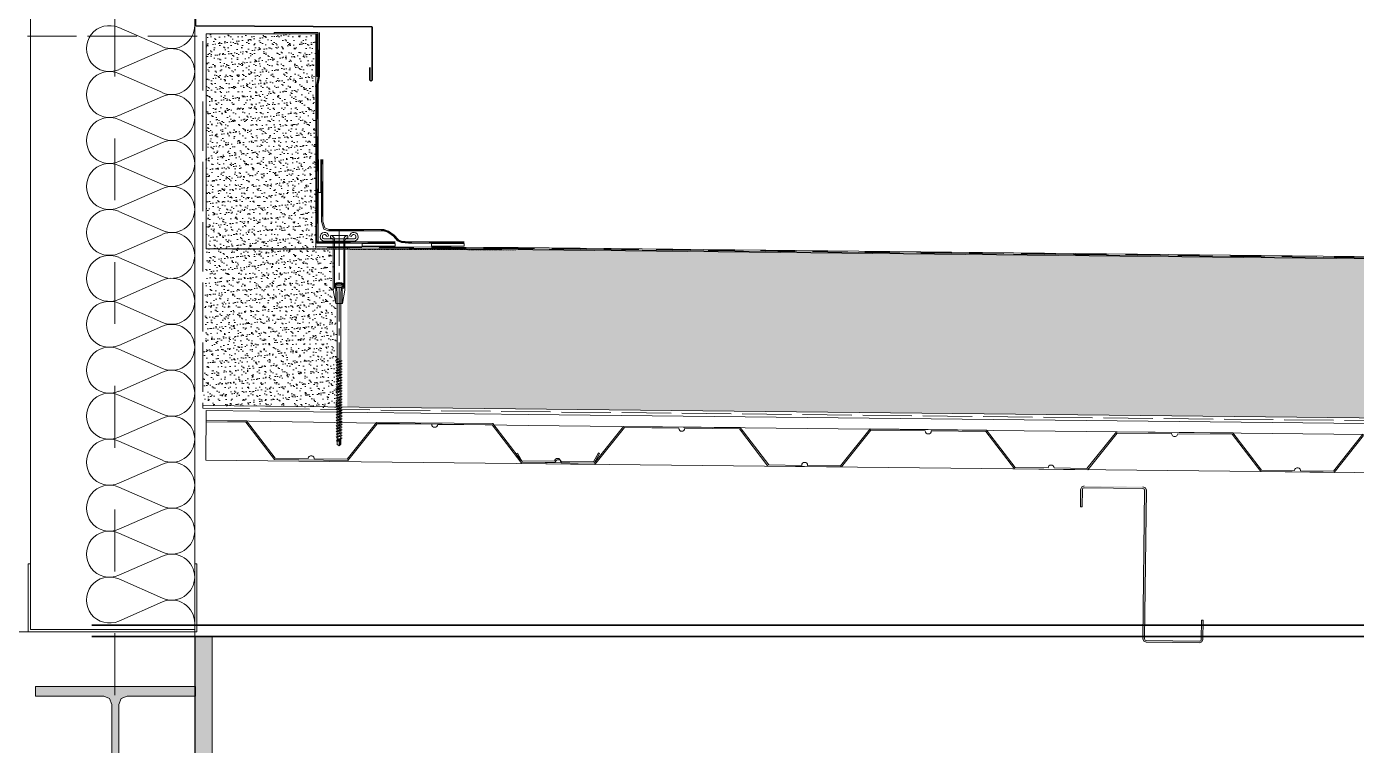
# Model space of a CAD drawing. Header units: millimetres. Extents: x -54677 to 188015, y -4000 to 32873.
# Drawn here: x -13476 to -12262, y 19096 to 19752 of the extents above; entities that cross this region are included whole.
import ezdxf

# ---------------------------------------------------------------- set-up
doc = ezdxf.new("R2010")
doc.units = ezdxf.units.MM
doc.header["$MEASUREMENT"] = 0
for name, pattern in [('CENTRE', [50.8, 31.75, -6.35, 6.35, -6.35]), ('Dashed', [112.888889, 56.444445, -56.444445]), ('HIDDEN', [47.625, 31.75, -15.875]), ('Hidden Line', [55, 45, -10]), ('HIDDEN2', [0.375, 0.25, -0.125])]:
    doc.linetypes.add(name, pattern=pattern)
for name, color, linetype, lineweight in [('0_Pen_No__1', 7, 'Continuous', 13), ('0_Pen_No__6', 7, 'Continuous', 35), ('2D Layer_Pen_No__1', 7, 'Continuous', 13), ('2D Layer_Pen_No__101', 252, 'Continuous', 15), ('2D Layer_Pen_No__9', 7, 'Continuous', 13), ('A-20-M_Floor_Slab_Pen_No__1', 7, 'Continuous', 13), ('A-25-M_Wall_Int_Pen_No__42', 8, 'Continuous', 35), ('A-25-M_Wall_Int_Pen_No__87', 8, 'Continuous', 20), ('A-30-M_Stair_Pen_No__191', 7, 'Continuous', 5), ('A-35-M_FFE_Loose_Pen_No__1', 7, 'Continuous', 13), ('A-95-M_Stair_Detail_Pen_No__1', 7, 'Continuous', 13), ('A-95-M_Stair_Detail_Pen_No__101', 252, 'Continuous', 15), ('HATCHING_Pen_No__101', 252, 'Continuous', 15), ('S-280-M_STRUCT_FRAME.IFC Import_Pen_No__1', 7, 'Continuous', 13), ('S-280-M_STRUCT_FRAME.IFC Import_Pen_No__160', 5, 'Continuous', 200)]:
    doc.layers.add(name, color=color, linetype=linetype, lineweight=lineweight)
for name, color, linetype, lineweight, true_color in [('0_Pen_No__61', 7, 'Continuous', 20, 0x6a6a6a), ('0_Pen_No__81', 7, 'Continuous', 20, 0x6a6a6a), ('2D Layer_Pen_No__30', 7, 'Continuous', 50, 0x2a2a2a), ('A-20-M_Ceiling_Pen_No__241', 7, 'Continuous', 13, 0xc30c20), ('A-30-M_Stair_Pen_No__107', 7, 'Continuous', 15, 0xa6a6a6)]:
    doc.layers.add(name, color=color, linetype=linetype, lineweight=lineweight, true_color=true_color)
doc.layers.add('A-35-M_FFE_Loose', color=7, linetype='Continuous')
pattern_1 = [(37.5, (0, 0), (-0.2519482, 7.7065243), [0, -6.079392, 0, -6.79932, 0, -6.49935]), (7.5, (0, 0), (7.078399, 11.2874554), [0, -3.279672, 0, -5.479452, 0, -2.09979]), (327.5, (-4.9195, -8e-16), (12.4553218, 0.022634), [0, -1.9998, 0, -7.19928, 0, -9.39906]), (317.5, (-4.92, -8e-16), (12.023304, 3.510351), [0, -0.9999, 0, -4.719528, 0, -5.39946])]

# ---------------------------------------------------------------- blocks, each defined once
blk = doc.blocks.new('Fiber Insulation 17[1]_1', base_point=(-13322.7, 20801.6))
at = {"layer": 'A-35-M_FFE_Loose_Pen_No__1', "linetype": 'Continuous'}
for p, q in [((-13392.1, 19751.4), (-13352.2, 19734)), ((-13352.2, 19730.4), (-13392.1, 19713)), ((-13392.1, 19709.5), (-13352.2, 19692)), ((-13352.2, 19688.5), (-13392.1, 19671.1)), ((-13392.1, 19667.5), (-13352.2, 19650.1)), ((-13352.2, 19646.6), (-13392.1, 19629.1)), ((-13392.1, 19625.6), (-13352.2, 19608.2)), ((-13352.2, 19604.6), (-13392.1, 19587.2)), ((-13392.1, 19583.7), (-13352.2, 19566.2)), ((-13352.2, 19562.7), (-13392.1, 19545.3)), ((-13392.1, 19541.7), (-13352.2, 19524.3)), ((-13352.2, 19520.8), (-13392.1, 19503.3)), ((-13392.1, 19499.8), (-13352.2, 19482.3)), ((-13352.2, 19478.8), (-13392.1, 19461.4)), ((-13392.1, 19457.9), (-13352.2, 19440.4)), ((-13352.2, 19436.9), (-13392.1, 19419.4)), ((-13392.1, 19415.9), (-13352.2, 19398.5)), ((-13352.2, 19395), (-13392.1, 19377.5)), ((-13392.1, 19374), (-13352.2, 19356.5)), ((-13352.2, 19353), (-13392.1, 19335.6)), ((-13392.1, 19332), (-13352.2, 19314.6)), ((-13352.2, 19311.1), (-13392.1, 19293.6)), ((-13392.1, 19290.1), (-13352.2, 19272.7)), ((-13352.2, 19269.1), (-13392.1, 19251.7)), ((-13392.1, 19248.2), (-13352.2, 19230.7)), ((-13352.2, 19227.2), (-13392.1, 19209.8))]:
    blk.add_line(p, q, dxfattribs=at)
for centre, start, end in [((-13400.6, 19732.2), 66.3487, 293.6514), ((-13343.8, 19753.2), 246.3487, 0), ((-13343.8, 19711.2), 0, 113.6513), ((-13400.6, 19690.3), 66.3487, 293.6514), ((-13343.8, 19711.2), 246.3487, 0), ((-13343.8, 19669.3), 0, 113.6513), ((-13400.6, 19648.3), 66.3487, 293.6514), ((-13343.8, 19669.3), 246.3487, 0), ((-13343.8, 19627.4), 0, 113.6513), ((-13400.6, 19606.4), 66.3487, 293.6514), ((-13343.8, 19627.4), 246.3487, 0), ((-13343.8, 19585.4), 0, 113.6513), ((-13400.6, 19564.5), 66.3487, 293.6514), ((-13343.8, 19585.4), 246.3487, 0), ((-13343.8, 19543.5), 0, 113.6513), ((-13400.6, 19522.5), 66.3487, 293.6514), ((-13343.8, 19543.5), 246.3487, 0), ((-13343.8, 19501.6), 0, 113.6513), ((-13400.6, 19480.6), 66.3487, 293.6514), ((-13343.8, 19501.6), 246.3487, 0), ((-13343.8, 19459.6), 0, 113.6513), ((-13400.6, 19438.7), 66.3487, 293.6514), ((-13343.8, 19459.6), 246.3487, 0), ((-13343.8, 19417.7), 0, 113.6513), ((-13400.6, 19396.7), 66.3487, 293.6514), ((-13343.8, 19417.7), 246.3487, 0), ((-13343.8, 19375.7), 0, 113.6513), ((-13400.6, 19354.8), 66.3487, 293.6514), ((-13343.8, 19375.7), 246.3487, 0), ((-13343.8, 19333.8), 0, 113.6513), ((-13400.6, 19312.8), 66.3487, 293.6514), ((-13343.8, 19333.8), 246.3487, 0), ((-13343.8, 19291.9), 0, 113.6513), ((-13400.6, 19270.9), 66.3487, 293.6514), ((-13343.8, 19291.9), 246.3487, 0), ((-13343.8, 19249.9), 0, 113.6513), ((-13400.6, 19229), 66.3487, 293.6514), ((-13343.8, 19249.9), 246.3487, 0), ((-13343.8, 19208), 0, 113.6513)]:
    blk.add_arc(centre, 21, start, end, dxfattribs=at)

msp = doc.modelspace()

# ---------------------------------------------------------------- hatches: boundary and pattern name
at = {"layer": 'A-30-M_Stair_Pen_No__107', "linetype": 'Continuous'}
h = msp.add_hatch(dxfattribs=at)
h.set_pattern_fill('Gypsum_PB_0001', color=256, style=0, pattern_type=2)
h.set_pattern_definition([(0, (0, 0), (0, 3), [0, -3])])
h.paths.add_polyline_path([(-13322.3, 19195.8), (-13322.3, 15900), (-13306.8, 15900), (-13306.8, 19195.8)])
at = {"layer": 'A-95-M_Stair_Detail_Pen_No__101', "linetype": 'Continuous'}
h = msp.add_hatch(dxfattribs=at)
h.set_pattern_fill('AR_SAND_0001', color=256, style=0, pattern_type=2)
h.set_pattern_definition(pattern_1)
h.paths.add_polyline_path([(-11631.5, 19533.6), (-11633.1, 19388.5), (-13183.3, 19405.2), (-13183.3, 19550.3)])
at = {"layer": 'HATCHING_Pen_No__101', "linetype": 'Continuous'}
h = msp.add_hatch(dxfattribs=at)
h.set_pattern_fill('AR_SAND_0001', color=256, style=0, pattern_type=2)
h.set_pattern_definition(pattern_1)
h.paths.add_polyline_path([(-13212.3, 19745.8), (-13212.3, 19549.4), (-13312.3, 19549.4), (-13312.3, 19745.8)])
h = msp.add_hatch(dxfattribs=at)
h.set_pattern_fill('ANSI31_0001', color=256, style=0, pattern_type=2)
h.set_pattern_definition([(45, (-15116.3, 19171.3), (-898, 898), [])])
h.paths.add_polyline_path([(-13207.5, 19631), (-13209.7, 19631), (-13209.7, 19601), (-13207.5, 19601)])
h = msp.add_hatch(dxfattribs=at)
h.set_pattern_fill('ANSI31_0001', color=256, style=0, pattern_type=2)
h.set_pattern_definition([(45, (-15417.15, 26533.75), (-530.33, 530.33), [])])
h.paths.add_polyline_path([(-13198.3, 19561.6, 0.414214), (-13198.8, 19561.1), (-13198.8, 19559.7, 0.371385), (-13198.5, 19559.3, -0.414214), (-13196.2, 19557), (-13196.2, 19511.9), (-13194, 19499.6), (-13193.8, 19499.6), (-13193.8, 19513.4), (-13195.1, 19513.7), (-13195.1, 19549.2), (-13194.9, 19549.8), (-13194.9, 19551.2), (-13195.1, 19551.7), (-13195.1, 19558.4, 0.333857)])
h = msp.add_hatch(dxfattribs=at)
h.set_pattern_fill('ANSI31_0001', color=256, style=0, pattern_type=2)
h.set_pattern_definition([(45, (-15416.15, 26533.75), (-530.33, 530.33), [])])
h.paths.add_polyline_path([(-13185.6, 19511.9), (-13185.6, 19557, -0.414214), (-13183.3, 19559.3, 0.371385), (-13183, 19559.7), (-13183, 19561.1, 0.414214), (-13183.5, 19561.6, 0.333857), (-13186.6, 19558.4), (-13186.6, 19551.7), (-13186.9, 19551.2), (-13186.9, 19549.8), (-13186.6, 19549.2), (-13186.6, 19513.7), (-13188, 19513.4), (-13188, 19499.6), (-13187.8, 19499.6)])
h = msp.add_hatch(dxfattribs=at)
h.set_pattern_fill('ANSI31_0001', color=256, style=0, pattern_type=2)
h.set_pattern_definition([(45, (-15102.2, 19144.7), (-898, 898), [])])
h.paths.add_polyline_path([(-13169.8, 19554.2), (-13169.8, 19552), (-13139.8, 19552), (-13139.8, 19554.2)])
h = msp.add_hatch(dxfattribs=at)
h.set_pattern_fill('ANSI31_0001', color=256, style=0, pattern_type=2)
h.set_pattern_definition([(45, (-15039.2, 19144.7), (-898, 898), [])])
h.paths.add_polyline_path([(-13106.7, 19554.2), (-13106.7, 19552), (-13076.7, 19552), (-13076.7, 19554.2)])
h = msp.add_hatch(dxfattribs=at)
h.set_pattern_fill('AR_SAND_0001', color=256, style=0, pattern_type=2)
h.set_pattern_definition(pattern_1)
h.paths.add_polyline_path([(-13315.3, 19406.6), (-13312.3, 19549.4), (-13196.2, 19549.4), (-13196.2, 19511.9), (-13194, 19499.6), (-13192.7, 19499.6), (-13192.7, 19498.9), (-13192.7, 19498.9), (-13193.6, 19498.3), (-13192.7, 19497.9), (-13192.7, 19497.9), (-13192.7, 19496.4), (-13192.7, 19496.3), (-13193.6, 19495.7), (-13192.7, 19495.4), (-13192.7, 19495.4), (-13192.7, 19493.8), (-13192.7, 19493.8), (-13193.6, 19493.2), (-13192.7, 19492.8), (-13192.7, 19492.8), (-13192.7, 19491.3), (-13192.7, 19491.3), (-13193.6, 19490.7), (-13192.7, 19490.3), (-13192.7, 19490.3), (-13192.7, 19488.7), (-13192.7, 19488.7), (-13193.6, 19488.1), (-13192.7, 19487.8), (-13192.7, 19487.8), (-13192.7, 19486.2), (-13192.7, 19486.2), (-13193.6, 19485.6), (-13192.7, 19485.2), (-13192.7, 19484), (-13193.6, 19483.3), (-13192.7, 19483), (-13192.7, 19483), (-13192.7, 19481.4), (-13192.7, 19481.4), (-13193.6, 19480.8), (-13192.7, 19480.4), (-13192.7, 19480.4), (-13192.7, 19478.9), (-13192.7, 19478.9), (-13193.6, 19478.3), (-13192.7, 19477.9), (-13192.7, 19476.3), (-13193.6, 19475.7), (-13192.7, 19475.4), (-13192.7, 19475.4), (-13192.7, 19473.8), (-13192.7, 19473.8), (-13193.6, 19473.2), (-13192.7, 19472.8), (-13192.7, 19472.8), (-13192.7, 19471.3), (-13192.7, 19471.3), (-13193.6, 19470.7), (-13192.7, 19470.3), (-13192.7, 19470.3), (-13192.7, 19468.7), (-13192.7, 19468.7), (-13193.6, 19468.1), (-13192.7, 19467.8), (-13192.7, 19467.8), (-13192.7, 19466.2), (-13192.7, 19466.2), (-13193.6, 19465.6), (-13192.7, 19465.2), (-13192.7, 19465.2), (-13192.7, 19463.7), (-13192.7, 19463.7), (-13193.6, 19463), (-13192.7, 19462.7), (-13192.7, 19462.7), (-13192.7, 19461.1), (-13192.7, 19461.1), (-13193.6, 19460.5), (-13192.7, 19460.1), (-13192.7, 19460.2), (-13192.7, 19458.6), (-13192.7, 19458.6), (-13193.6, 19458), (-13192.7, 19457.6), (-13192.7, 19457.6), (-13192.7, 19456.1), (-13192.7, 19456.1), (-13193.6, 19455.4), (-13192.7, 19455.1), (-13192.7, 19455.1), (-13192.7, 19453.5), (-13192.7, 19453.5), (-13193.6, 19452.9), (-13192.7, 19452.5), (-13192.7, 19452.5), (-13192.7, 19451), (-13192.7, 19451), (-13193.6, 19450.4), (-13192.7, 19450), (-13192.7, 19450), (-13192.7, 19448.5), (-13192.7, 19448.5), (-13193.6, 19447.8), (-13192.7, 19447.5), (-13192.7, 19447.5), (-13192.7, 19445.9), (-13192.7, 19445.9), (-13193.6, 19445.3), (-13192.7, 19444.9), (-13192.7, 19444.9), (-13192.7, 19443.4), (-13192.7, 19443.4), (-13193.6, 19442.8), (-13192.7, 19442.4), (-13192.7, 19442.4), (-13192.7, 19440.8), (-13192.7, 19440.8), (-13193.6, 19440.2), (-13192.7, 19439.9), (-13192.7, 19439.9), (-13192.7, 19438.3), (-13192.7, 19438.3), (-13193.6, 19437.7), (-13192.7, 19437.3), (-13192.6, 19433.8), (-13192.6, 19431), (-13190.9, 19429.6), (-13190.9, 19404.3)])
at = {"layer": 'S-280-M_STRUCT_FRAME.IFC Import_Pen_No__160', "linetype": 'Continuous', "lineweight": 0, "true_color": 0x00007f}
for points in [[(-12405.3, 19189.8), (-12403, 19190.7), (-12402.1, 19192.9), (-12401.9, 19210.7), (-12403.5, 19210.7), (-12403.7, 19192.9), (-12404.2, 19191.8), (-12405.3, 19191.4), (-12453.9, 19192), (-12455, 19192.5), (-12455.5, 19193.6), (-12453.8, 19329.2), (-12454.7, 19331.5), (-12456.9, 19332.4), (-12510.5, 19333.1), (-12512.8, 19332.2), (-12513.8, 19329.9), (-12514, 19314.1), (-12512.4, 19314.1), (-12512.2, 19329.9), (-12511.7, 19331), (-12510.5, 19331.5), (-12456.9, 19330.8), (-12455.8, 19330.3), (-12455.4, 19329.2), (-12457.1, 19193.6), (-12456.2, 19191.3), (-12453.9, 19190.4)], [(-13322.2, 18898.5), (-13322.2, 18907.1), (-13384.6, 18907.1), (-13390, 18909.3), (-13392.2, 18914.7), (-13392.2, 19133.8), (-13390, 19139.2), (-13384.6, 19141.4), (-13322.2, 19141.4), (-13322.2, 19150), (-13468.3, 19150), (-13468.3, 19141.4), (-13405.9, 19141.4), (-13400.5, 19139.2), (-13398.3, 19133.8), (-13398.3, 18914.7), (-13400.5, 18909.3), (-13405.9, 18907.1), (-13468.3, 18907.1), (-13468.3, 18898.5)]]:
    msp.add_hatch(color=176, dxfattribs=at).paths.add_polyline_path(points)

# ---------------------------------------------------------------- linework, layer by layer
at = {"layer": '0_Pen_No__1', "linetype": 'Continuous', "flags": 128}
for points in [[(-13211.3, 19699.6), (-13210, 19706.8), (-13210, 19746.8)], [(-13210.1, 19699.6), (-13208.8, 19706.8), (-13208.8, 19746.8)], [(-13211.3, 19699.6), (-13211.3, 19558.6)], [(-13210.1, 19699.6), (-13210.1, 19559.8)], [(-13018.3, 19388.4), (-13312.3, 19392.8)], [(-13322.7, 19354), (-13322.7, 19212)]]:
    msp.add_lwpolyline(points, dxfattribs=at)
at = {"layer": '0_Pen_No__1', "linetype": 'HIDDEN', "flags": 128}
for points in [[(-13210.6, 19699.6), (-13209.3, 19706.8), (-13209.3, 19746.8)], [(-13210.6, 19699.6), (-13210.6, 19559.2)]]:
    msp.add_lwpolyline(points, dxfattribs=at)
at = {"layer": '0_Pen_No__6', "linetype": 'Continuous', "flags": 128}
msp.add_lwpolyline([(-13322, 19813), (-13322, 19753.6, 0.388879), (-13321.4, 19752.9), (-13161.4, 19752.2, -0.388879), (-13160.8, 19751.6), (-13160.8, 19703.6, -0.414214), (-13161.5, 19702.9), (-13162.1, 19702.9, -0.414214), (-13162.8, 19703.6), (-13162.8, 19714.9)], format="xyb", dxfattribs=at)
msp.add_lwpolyline([(-13322, 19813), (-13322, 19753.6, 0.388879), (-13321.4, 19752.9), (-13161.4, 19752.2, -0.388879), (-13160.8, 19751.6), (-13160.8, 19703.6, -0.414214), (-13161.5, 19702.9), (-13162.1, 19702.9, -0.414214), (-13162.8, 19703.6), (-13162.8, 19714.9)], format="xyb", dxfattribs=at)
at = {"layer": '0_Pen_No__61', "linetype": 'Continuous', "flags": 128}
msp.add_lwpolyline([(-13210.3, 19706.8), (-13210.3, 19746.8), (-13250.3, 19746.8), (-13250.3, 19745.8), (-13211.3, 19745.8), (-13211.3, 19706.8)], close=True, dxfattribs=at)
for points in [[(-13312.3, 19391.6), (-13276.1, 19391.2), (-13250, 19357.1), (-13183, 19356.4), (-13156.1, 19389.9), (-13106.3, 19389.4, 1), (-13100.9, 19389.3), (-13051.1, 19388.8), (-13025, 19354.7), (-12958, 19354), (-12953, 19362.8), (-12954, 19363.4), (-12958.7, 19355.2), (-12988.8, 19355.5, 1), (-12994.2, 19355.6), (-13024.3, 19355.9), (-13050.4, 19390), (-13156.8, 19391.1), (-13183.7, 19357.6), (-13213.7, 19357.9, 1), (-13219.2, 19358), (-13249.3, 19358.3), (-13275.4, 19392.4), (-13312.3, 19392.8)], [(-12256.2, 19380.2), (-12283, 19346.7), (-12313.1, 19347, 1), (-12318.5, 19347.1), (-12348.6, 19347.4), (-12374.7, 19381.5), (-12481.2, 19382.6), (-12508, 19349.1), (-12538.1, 19349.5, 1), (-12543.5, 19349.5), (-12573.6, 19349.8), (-12599.7, 19383.9), (-12706.1, 19385.1), (-12733, 19351.6), (-12763.1, 19351.9, 1), (-12768.5, 19351.9), (-12798.6, 19352.3), (-12824.7, 19386.4), (-12931.1, 19387.5), (-12958, 19354), (-12988.1, 19354.3, 1), (-12993.5, 19354.4), (-13023.5, 19354.7), (-13028, 19363), (-13029.1, 19362.4), (-13024.3, 19353.5), (-12957.3, 19352.8), (-12930.4, 19386.3), (-12880.7, 19385.8, 1), (-12875.2, 19385.7), (-12825.4, 19385.2), (-12799.3, 19351.1), (-12732.3, 19350.4), (-12705.4, 19383.9), (-12655.7, 19383.3, 1), (-12650.2, 19383.3), (-12600.5, 19382.7), (-12574.3, 19348.6), (-12507.3, 19347.9), (-12480.5, 19381.4), (-12430.7, 19380.9, 1), (-12425.2, 19380.8), (-12375.5, 19380.3), (-12349.3, 19346.2), (-12282.3, 19345.5), (-12255.5, 19379)]]:
    msp.add_lwpolyline(points, format="xyb", dxfattribs=at)
at = {"layer": '0_Pen_No__81', "linetype": 'Continuous', "flags": 128}
for points in [[(-13472.7, 19202), (-13472.7, 20351.6)], [(-13322.7, 20351.6), (-13322.7, 18752)]]:
    msp.add_lwpolyline(points, dxfattribs=at)
msp.add_lwpolyline([(-13474.7, 19262), (-13472.7, 19262), (-13472.7, 19202), (-13322.7, 19202), (-13322.7, 19262), (-13320.7, 19262), (-13320.7, 19200), (-13474.7, 19200)], close=True, dxfattribs=at)
at = {"layer": '2D Layer_Pen_No__1', "linetype": 'Continuous'}
for p, q in [((-13209.7, 19631), (-13209.7, 19601)), ((-13207.5, 19601), (-13207.5, 19631)), ((-13209.7, 19601), (-13207.5, 19601)), ((-13027.3, 19550.8), (-13211.3, 19551.6)), ((-13027.3, 19549.6), (-13211.3, 19550.4)), ((-13139.8, 19554.2), (-13169.8, 19554.2)), ((-13169.8, 19554.2), (-13169.8, 19552)), ((-13169.8, 19552), (-13139.8, 19552)), ((-13139.8, 19554.2), (-13139.8, 19552)), ((-13076.8, 19555.8), (-13127.5, 19555.8)), ((-13076.8, 19554.6), (-13127.5, 19554.6)), ((-13076.7, 19554.2), (-13106.7, 19554.2)), ((-13106.7, 19554.2), (-13106.7, 19552)), ((-13106.7, 19552), (-13076.7, 19552)), ((-13076.7, 19554.2), (-13076.7, 19552)), ((-11631.5, 19535.8), (-13027.3, 19550.8)), ((-11631.5, 19534.6), (-13027.3, 19549.6))]:
    msp.add_line(p, q, dxfattribs=at)
at = {"layer": '2D Layer_Pen_No__1', "linetype": 'Hidden Line', "flags": 128}
for points in [[(-13322.7, 19341.9), (-13322.7, 19751.9), (-13322.7, 19830.4)], [(-13475.6, 19743.6), (-13315.3, 19743.6), (-13315.3, 19404.1)]]:
    msp.add_lwpolyline(points, dxfattribs=at)
at = {"layer": '2D Layer_Pen_No__1', "linetype": 'Continuous', "flags": 128}
msp.add_lwpolyline([(-13312.3, 19549.4), (-13212.3, 19549.4), (-13212.3, 19745.8), (-13312.3, 19745.8)], close=True, dxfattribs=at)
for points in [[(-13211.3, 19699.6), (-13211.3, 19554.6), (-13139.8, 19554.6)], [(-13210.1, 19699.6), (-13210.1, 19555.8), (-13139.8, 19555.8)], [(-13127.5, 19554.6), (-13134.1, 19555.3), (-13137.5, 19556.8), (-13141.4, 19561.1), (-13146.5, 19564.6), (-13150.4, 19566), (-13200.6, 19566), (-13205, 19567.5), (-13207.1, 19574.3), (-13207.1, 19631)], [(-13127.4, 19555.8), (-13133.8, 19556.5), (-13136.8, 19557.8), (-13140.6, 19562.1), (-13145.9, 19565.7), (-13150.1, 19567.2), (-13200.4, 19567.2), (-13204, 19568.5), (-13205.9, 19574.5), (-13205.9, 19631)], [(-13018.3, 19388.4), (-13312.3, 19392.8), (-13312.3, 19401.8), (-13018.2, 19398.4)]]:
    msp.add_lwpolyline(points, dxfattribs=at)
at = {"layer": '2D Layer_Pen_No__1', "linetype": 'HIDDEN', "flags": 128}
for points in [[(-13211.1, 19699.6), (-13210.7, 19555.2), (-13139.8, 19555.2)], [(-13076.8, 19555.2), (-13127.5, 19555.2), (-13133.9, 19555.9), (-13137.2, 19557.3), (-13141, 19561.6), (-13146.2, 19565.1), (-13150.2, 19566.6), (-13200.5, 19566.6), (-13204.5, 19568), (-13206.5, 19574.4), (-13206.5, 19631)], [(-13027.3, 19550.2), (-13211.3, 19551)]]:
    msp.add_lwpolyline(points, dxfattribs=at)
at = {"layer": '2D Layer_Pen_No__1', "linetype": 'Continuous', "flags": 128}
msp.add_lwpolyline([(-13204.2, 19558.5, -2.193008), (-13202.2, 19560.8), (-13200.3, 19561.2, 2.152322), (-13204.2, 19556.5), (-13177.6, 19556.5, 2.152322), (-13181.5, 19561.2), (-13179.6, 19560.8, -2.193008), (-13177.6, 19558.5)], format="xyb", close=True, dxfattribs=at)
at = {"layer": '2D Layer_Pen_No__101', "linetype": 'Continuous'}
for p, q in [((-13195.2, 19516.2), (-13195.2, 19516.9)), ((-13195.2, 19516.2), (-13186.6, 19516.2)), ((-13193, 19514.1), (-13195.2, 19516.2)), ((-13193, 19512.1), (-13193, 19514.1)), ((-13189.2, 19514.1), (-13191.5, 19514.1)), ((-13188.9, 19514.1), (-13186.6, 19516.2)), ((-13188.9, 19511.9), (-13188.9, 19514.1)), ((-13186.6, 19516.2), (-13186.6, 19516.9)), ((-13193, 19512.1), (-13192.6, 19509.7)), ((-13192.6, 19449.1), (-13192.6, 19509.7)), ((-13188.9, 19511.9), (-13189.2, 19509.8)), ((-13189.2, 19509.8), (-13189.2, 19447.8)), ((-13193.6, 19448.5), (-13192.6, 19449.1)), ((-13192.7, 19448.2), (-13193.6, 19448.5)), ((-13193.6, 19445.9), (-13192.7, 19446.5)), ((-13192.7, 19445.5), (-13193.6, 19445.9)), ((-13193.6, 19443.3), (-13192.7, 19444)), ((-13192.7, 19443), (-13193.6, 19443.3)), ((-13193.6, 19440.8), (-13192.7, 19441.4)), ((-13192.7, 19440.4), (-13193.6, 19440.8)), ((-13193.1, 19446.2), (-13188.8, 19447)), ((-13193.1, 19443.7), (-13188.8, 19444.5)), ((-13193.1, 19441.2), (-13188.8, 19442)), ((-13190.6, 19449.1), (-13193, 19448.9)), ((-13190.6, 19449.1), (-13192.7, 19448.2)), ((-13192.7, 19448.2), (-13192.7, 19446.5)), ((-13192.7, 19446.5), (-13189.2, 19447.8)), ((-13192.7, 19445.5), (-13189.2, 19446.8)), ((-13192.7, 19445.5), (-13192.7, 19444)), ((-13192.7, 19444), (-13189.2, 19445.2)), ((-13192.7, 19443), (-13189.2, 19444.2)), ((-13192.7, 19443), (-13192.7, 19441.4)), ((-13192.7, 19441.4), (-13189.2, 19442.7)), ((-13192.7, 19440.4), (-13189.2, 19441.7)), ((-13190.6, 19449.1), (-13192.6, 19449.1)), ((-13189.2, 19447.8), (-13188.2, 19447.4)), ((-13188.2, 19447.4), (-13189.2, 19446.8)), ((-13189.2, 19446.8), (-13189.2, 19445.2)), ((-13189.2, 19445.2), (-13188.2, 19444.9)), ((-13188.2, 19444.9), (-13189.2, 19444.2)), ((-13189.2, 19444.2), (-13189.2, 19442.7)), ((-13189.2, 19442.7), (-13188.2, 19442.3)), ((-13188.2, 19442.3), (-13189.2, 19441.7)), ((-13189.2, 19441.7), (-13189.2, 19440.2)), ((-13193.6, 19438.3), (-13192.7, 19438.9)), ((-13192.7, 19437.9), (-13193.6, 19438.3)), ((-13193.6, 19435.7), (-13192.7, 19436.3)), ((-13192.7, 19435.4), (-13193.6, 19435.7)), ((-13193.6, 19433.2), (-13192.7, 19433.8)), ((-13192.7, 19432.8), (-13193.6, 19433.2)), ((-13193.6, 19430.7), (-13192.7, 19431.3)), ((-13192.7, 19430.3), (-13193.6, 19430.7)), ((-13193.6, 19428.1), (-13192.7, 19428.7)), ((-13193.1, 19438.6), (-13188.8, 19439.4)), ((-13193.1, 19436.1), (-13188.8, 19436.9)), ((-13193.1, 19433.5), (-13188.8, 19434.4)), ((-13193.1, 19431), (-13188.8, 19431.8)), ((-13193.1, 19428.5), (-13188.8, 19429.3)), ((-13192.7, 19440.4), (-13192.7, 19438.9)), ((-13192.7, 19438.9), (-13189.2, 19440.2)), ((-13192.7, 19437.9), (-13189.2, 19439.2)), ((-13192.7, 19437.9), (-13192.7, 19436.4)), ((-13192.7, 19436.3), (-13189.2, 19437.6)), ((-13192.7, 19435.4), (-13189.2, 19436.6)), ((-13192.7, 19435.4), (-13192.7, 19433.8)), ((-13192.7, 19433.8), (-13189.2, 19435.1)), ((-13192.7, 19432.8), (-13189.2, 19434.1)), ((-13192.7, 19432.8), (-13192.7, 19431.3)), ((-13192.7, 19431.3), (-13189.2, 19432.5)), ((-13192.7, 19430.3), (-13189.2, 19431.6)), ((-13192.7, 19430.3), (-13192.7, 19428.7)), ((-13192.7, 19428.7), (-13189.2, 19430)), ((-13192.7, 19427.8), (-13189.2, 19429)), ((-13189.2, 19440.2), (-13188.2, 19439.8)), ((-13188.2, 19439.8), (-13189.2, 19439.2)), ((-13189.2, 19439.2), (-13189.2, 19437.6)), ((-13189.2, 19437.6), (-13188.2, 19437.3)), ((-13188.2, 19437.3), (-13189.2, 19436.6)), ((-13189.2, 19436.6), (-13189.2, 19435.1)), ((-13189.2, 19435.1), (-13188.2, 19434.7)), ((-13188.2, 19434.7), (-13189.2, 19434.1)), ((-13189.2, 19434.1), (-13189.2, 19432.5)), ((-13189.2, 19432.5), (-13188.2, 19432.2)), ((-13188.2, 19432.2), (-13189.2, 19431.6)), ((-13189.2, 19431.6), (-13189.2, 19430)), ((-13189.2, 19430), (-13188.2, 19429.6)), ((-13188.2, 19429.6), (-13189.2, 19429)), ((-13189.2, 19429), (-13189.2, 19427.5)), ((-13192.7, 19427.8), (-13193.6, 19428.1)), ((-13193.6, 19425.6), (-13192.7, 19426.2)), ((-13192.7, 19425.2), (-13193.6, 19425.6)), ((-13193.6, 19423.3), (-13192.7, 19424)), ((-13192.7, 19423), (-13193.6, 19423.3)), ((-13193.6, 19420.8), (-13192.7, 19421.4)), ((-13192.7, 19420.4), (-13193.6, 19420.8)), ((-13193.6, 19418.3), (-13192.7, 19418.9)), ((-13192.7, 19417.9), (-13193.6, 19418.3)), ((-13193.1, 19425.9), (-13188.8, 19426.8)), ((-13193.1, 19423.7), (-13188.8, 19424.5)), ((-13193.1, 19421.2), (-13188.8, 19422)), ((-13193.1, 19418.6), (-13188.8, 19419.4)), ((-13193.1, 19416.1), (-13188.8, 19416.9)), ((-13192.7, 19427.8), (-13192.7, 19426.2)), ((-13192.7, 19426.2), (-13189.2, 19427.5)), ((-13192.7, 19425.2), (-13189.2, 19426.5)), ((-13192.7, 19424), (-13189.2, 19425.2)), ((-13192.7, 19425.2), (-13192.7, 19424)), ((-13192.7, 19423), (-13189.2, 19424.2)), ((-13192.7, 19423), (-13192.7, 19421.4)), ((-13192.7, 19421.4), (-13189.2, 19422.7)), ((-13192.7, 19420.4), (-13189.2, 19421.7)), ((-13192.7, 19420.4), (-13192.7, 19418.9)), ((-13192.7, 19418.9), (-13189.2, 19420.2)), ((-13192.7, 19417.9), (-13189.2, 19419.2)), ((-13192.7, 19417.9), (-13192.7, 19416.3)), ((-13192.7, 19416.3), (-13189.2, 19417.6)), ((-13192.7, 19415.4), (-13189.2, 19416.6)), ((-13189.2, 19427.5), (-13188.2, 19427.1)), ((-13188.2, 19427.1), (-13189.2, 19426.5)), ((-13189.2, 19426.5), (-13189.2, 19425.2)), ((-13189.2, 19425.2), (-13188.2, 19424.9)), ((-13188.2, 19424.9), (-13189.2, 19424.2)), ((-13189.2, 19424.2), (-13189.2, 19422.7)), ((-13189.2, 19422.7), (-13188.2, 19422.3)), ((-13188.2, 19422.3), (-13189.2, 19421.7)), ((-13189.2, 19421.7), (-13189.2, 19420.2)), ((-13189.2, 19420.2), (-13188.2, 19419.8)), ((-13188.2, 19419.8), (-13189.2, 19419.2)), ((-13189.2, 19419.2), (-13189.2, 19417.6)), ((-13189.2, 19417.6), (-13188.2, 19417.3)), ((-13188.2, 19417.3), (-13189.2, 19416.6)), ((-13189.2, 19416.6), (-13189.2, 19415.1)), ((-13193.6, 19415.7), (-13192.7, 19416.3)), ((-13192.7, 19415.4), (-13193.6, 19415.7)), ((-13193.6, 19413.2), (-13192.7, 19413.8)), ((-13192.7, 19412.8), (-13193.6, 19413.2)), ((-13193.6, 19410.7), (-13192.7, 19411.3)), ((-13192.7, 19410.3), (-13193.6, 19410.7)), ((-13193.6, 19408.1), (-13192.7, 19408.7)), ((-13192.7, 19407.8), (-13193.6, 19408.1)), ((-13193.6, 19405.6), (-13192.7, 19406.2)), ((-13192.7, 19405.2), (-13193.6, 19405.6)), ((-13193.1, 19413.5), (-13188.8, 19414.4)), ((-13193.1, 19411), (-13188.8, 19411.8)), ((-13193.1, 19408.5), (-13188.8, 19409.3)), ((-13193.1, 19405.9), (-13188.8, 19406.8)), ((-13192.7, 19415.4), (-13192.7, 19413.8)), ((-13192.7, 19413.8), (-13189.2, 19415.1)), ((-13192.7, 19412.8), (-13189.2, 19414.1)), ((-13192.7, 19412.8), (-13192.7, 19411.3)), ((-13192.7, 19411.3), (-13189.2, 19412.5)), ((-13192.7, 19410.3), (-13189.2, 19411.6)), ((-13192.7, 19410.3), (-13192.7, 19408.7)), ((-13192.7, 19408.7), (-13189.2, 19410)), ((-13192.7, 19407.8), (-13189.2, 19409)), ((-13192.7, 19407.8), (-13192.7, 19406.2)), ((-13192.7, 19406.2), (-13189.2, 19407.5)), ((-13192.7, 19405.2), (-13189.2, 19406.5)), ((-13192.7, 19405.2), (-13192.7, 19403.7)), ((-13192.7, 19403.7), (-13189.2, 19404.9)), ((-13189.2, 19415.1), (-13188.2, 19414.7)), ((-13188.2, 19414.7), (-13189.2, 19414.1)), ((-13189.2, 19414.1), (-13189.2, 19412.5)), ((-13189.2, 19412.5), (-13188.2, 19412.2)), ((-13188.2, 19412.2), (-13189.2, 19411.6)), ((-13189.2, 19411.6), (-13189.2, 19410)), ((-13189.2, 19410), (-13188.2, 19409.6)), ((-13188.2, 19409.6), (-13189.2, 19409)), ((-13189.2, 19409), (-13189.2, 19407.5)), ((-13189.2, 19407.5), (-13188.2, 19407.1)), ((-13188.2, 19407.1), (-13189.2, 19406.5)), ((-13189.2, 19406.5), (-13189.2, 19404.9)), ((-13189.2, 19404.9), (-13188.2, 19404.6)), ((-13188.2, 19404.6), (-13189.2, 19404)), ((-13193.6, 19403), (-13192.7, 19403.7)), ((-13192.7, 19402.7), (-13193.6, 19403)), ((-13193.6, 19400.5), (-13192.7, 19401.1)), ((-13192.7, 19400.1), (-13193.6, 19400.5)), ((-13193.6, 19398), (-13192.7, 19398.6)), ((-13192.7, 19397.6), (-13193.6, 19398)), ((-13193.6, 19395.4), (-13192.7, 19396.1)), ((-13192.7, 19395.1), (-13193.6, 19395.4)), ((-13193.6, 19392.9), (-13192.7, 19393.5)), ((-13192.7, 19392.5), (-13193.6, 19392.9)), ((-13193.1, 19403.4), (-13188.8, 19404.2)), ((-13193.1, 19400.9), (-13188.8, 19401.7)), ((-13193.1, 19398.3), (-13188.8, 19399.1)), ((-13193.1, 19395.8), (-13188.8, 19396.6)), ((-13193.1, 19393.3), (-13188.8, 19394.1)), ((-13192.7, 19402.7), (-13189.2, 19404)), ((-13192.7, 19402.7), (-13192.7, 19401.1)), ((-13192.7, 19401.1), (-13189.2, 19402.4)), ((-13192.7, 19400.1), (-13189.2, 19401.4)), ((-13192.7, 19400.2), (-13192.7, 19398.6)), ((-13192.7, 19398.6), (-13189.2, 19399.9)), ((-13192.7, 19397.6), (-13189.2, 19398.9)), ((-13192.7, 19397.6), (-13192.7, 19396.1)), ((-13192.7, 19396.1), (-13189.2, 19397.3)), ((-13192.7, 19395.1), (-13189.2, 19396.3)), ((-13192.7, 19395.1), (-13192.7, 19393.5)), ((-13192.7, 19393.5), (-13189.2, 19394.8)), ((-13192.7, 19392.5), (-13189.2, 19393.8)), ((-13192.7, 19392.5), (-13192.7, 19391)), ((-13192.7, 19391), (-13189.2, 19392.3)), ((-13189.2, 19404), (-13189.2, 19402.4)), ((-13189.2, 19402.4), (-13188.2, 19402)), ((-13188.2, 19402), (-13189.2, 19401.4)), ((-13189.2, 19401.4), (-13189.2, 19399.9)), ((-13189.2, 19399.9), (-13188.2, 19399.5)), ((-13188.2, 19399.5), (-13189.2, 19398.9)), ((-13189.2, 19398.9), (-13189.2, 19397.3)), ((-13189.2, 19397.3), (-13188.2, 19397)), ((-13188.2, 19397), (-13189.2, 19396.3)), ((-13189.2, 19396.3), (-13189.2, 19394.8)), ((-13189.2, 19394.8), (-13188.2, 19394.4)), ((-13188.2, 19394.4), (-13189.2, 19393.8)), ((-13189.2, 19393.8), (-13189.2, 19392.3)), ((-13189.2, 19392.3), (-13188.2, 19391.9)), ((-13193.6, 19390.4), (-13192.7, 19391)), ((-13192.7, 19390), (-13193.6, 19390.4)), ((-13193.6, 19387.8), (-13192.7, 19388.5)), ((-13192.7, 19387.5), (-13193.6, 19387.8)), ((-13193.6, 19385.3), (-13192.7, 19385.9)), ((-13192.7, 19384.9), (-13193.6, 19385.3)), ((-13193.6, 19382.8), (-13192.7, 19383.4)), ((-13192.7, 19382.4), (-13193.6, 19382.8)), ((-13193.6, 19380.2), (-13192.7, 19380.8)), ((-13192.7, 19379.9), (-13193.6, 19380.2)), ((-13193.1, 19390.7), (-13188.8, 19391.5)), ((-13193.1, 19388.2), (-13188.8, 19389)), ((-13193.1, 19385.6), (-13188.8, 19386.5)), ((-13193.1, 19383.1), (-13188.8, 19383.9)), ((-13193.1, 19380.6), (-13188.8, 19381.4)), ((-13192.7, 19390), (-13189.2, 19391.3)), ((-13192.7, 19390), (-13192.7, 19388.5)), ((-13192.7, 19388.5), (-13189.2, 19389.7)), ((-13192.7, 19387.5), (-13189.2, 19388.7)), ((-13192.7, 19387.5), (-13192.7, 19385.9)), ((-13192.7, 19385.9), (-13189.2, 19387.2)), ((-13192.7, 19384.9), (-13189.2, 19386.2)), ((-13192.7, 19384.9), (-13192.7, 19383.4)), ((-13192.7, 19383.4), (-13189.2, 19384.6)), ((-13192.7, 19382.4), (-13189.2, 19383.7)), ((-13192.7, 19382.4), (-13192.7, 19380.8)), ((-13192.7, 19380.8), (-13189.2, 19382.1)), ((-13192.7, 19379.9), (-13189.2, 19381.1)), ((-13188.2, 19391.9), (-13189.2, 19391.3)), ((-13189.2, 19391.3), (-13189.2, 19389.7)), ((-13189.2, 19389.7), (-13188.2, 19389.4)), ((-13188.2, 19389.4), (-13189.2, 19388.7)), ((-13189.2, 19388.7), (-13189.2, 19387.2)), ((-13189.2, 19387.2), (-13188.2, 19386.8)), ((-13188.2, 19386.8), (-13189.2, 19386.2)), ((-13189.2, 19386.2), (-13189.2, 19384.6)), ((-13189.2, 19384.6), (-13188.2, 19384.3)), ((-13188.2, 19384.3), (-13189.2, 19383.7)), ((-13189.2, 19383.7), (-13189.2, 19382.1)), ((-13189.2, 19382.1), (-13188.2, 19381.7)), ((-13188.2, 19381.7), (-13189.2, 19381.1)), ((-13189.2, 19381.1), (-13189.2, 19379.6)), ((-13193.6, 19377.7), (-13192.7, 19378.3)), ((-13192.7, 19377.3), (-13193.6, 19377.7)), ((-13193.1, 19378), (-13188.8, 19378.9)), ((-13192.7, 19379.9), (-13192.7, 19378.3)), ((-13192.7, 19378.3), (-13189.2, 19379.6)), ((-13192.7, 19377.3), (-13189.2, 19378.6)), ((-13192.7, 19377.3), (-13192.6, 19373.8)), ((-13192.6, 19374.1), (-13192.6, 19371)), ((-13190.9, 19369.6), (-13192.6, 19371)), ((-13190.9, 19369.6), (-13190.3, 19374.9)), ((-13190.9, 19369.6), (-13189.2, 19371.3)), ((-13190.9, 19369.6), (-13190.2, 19371.3)), ((-13190.4, 19376.2), (-13189.2, 19377)), ((-13190.4, 19376.2), (-13188.8, 19376.3)), ((-13190.4, 19376.2), (-13189.2, 19376.1)), ((-13190.2, 19371.3), (-13190.2, 19374.5)), ((-13189.2, 19371.3), (-13190.2, 19371.3)), ((-13189.2, 19379.6), (-13188.2, 19379.2)), ((-13188.2, 19379.2), (-13189.2, 19378.6)), ((-13189.2, 19378.6), (-13189.2, 19377)), ((-13189.2, 19377), (-13188.2, 19376.7)), ((-13188.2, 19376.7), (-13189.2, 19376.1)), ((-13189.2, 19376.1), (-13189.2, 19371.3))]:
    msp.add_line(p, q, dxfattribs=at)
at = {"layer": '2D Layer_Pen_No__30', "linetype": 'Continuous'}
for centre, radius, start, end in [((-13190.9, 19511.1), 7.18, 53.3075, 126.6925), ((-13190.9, 19373.9), 1.73, 137.492, 184.3402), ((-13191.4, 19374.6), 1.01, 63.8101, 146.4154), ((-13191.3, 19374.5), 1.05, 1.5596, 70.1611)]:
    msp.add_arc(centre, radius, start, end, dxfattribs=at)
at = {"layer": '2D Layer_Pen_No__9', "linetype": 'CENTRE'}
msp.add_line((-13190.9, 19565.7), (-13190.9, 19369.9), dxfattribs=at)
at = {"layer": '2D Layer_Pen_No__9', "linetype": 'Continuous'}
for p, q in [((-13198.8, 19561.1), (-13198.8, 19559.7)), ((-13198.3, 19561.6), (-13190.9, 19561.6)), ((-13196.2, 19557), (-13196.2, 19511.9)), ((-13195.1, 19558.4), (-13195.1, 19551.7)), ((-13195.1, 19551.7), (-13194.9, 19551.2)), ((-13194.9, 19551.2), (-13194.9, 19549.8)), ((-13183.5, 19561.6), (-13190.9, 19561.6)), ((-13186.6, 19551.7), (-13186.9, 19551.2)), ((-13186.9, 19551.2), (-13186.9, 19549.8)), ((-13186.6, 19558.4), (-13186.6, 19551.7)), ((-13185.6, 19557), (-13185.6, 19511.9)), ((-13183, 19561.1), (-13183, 19559.7)), ((-13194.9, 19549.8), (-13195.1, 19549.2)), ((-13195.1, 19549.2), (-13195.1, 19513.7)), ((-13186.9, 19549.8), (-13186.6, 19549.2)), ((-13186.6, 19549.2), (-13186.6, 19513.7)), ((-13195.1, 19514.5), (-13190.9, 19514.5)), ((-13195.1, 19514.5), (-13193.8, 19514.1)), ((-13195.1, 19513.7), (-13193.8, 19513.4)), ((-13193.8, 19514.1), (-13190.9, 19514.1)), ((-13193.8, 19514.1), (-13193.8, 19499.6)), ((-13186.6, 19514.5), (-13190.9, 19514.5)), ((-13188, 19514.1), (-13190.9, 19514.1)), ((-13186.6, 19514.5), (-13188, 19514.1)), ((-13188, 19514.1), (-13188, 19499.6)), ((-13186.6, 19513.7), (-13188, 19513.4)), ((-13196.2, 19511.9), (-13194, 19499.6)), ((-13185.6, 19511.9), (-13187.8, 19499.6)), ((-13194, 19499.6), (-13190.9, 19499.6)), ((-13187.8, 19499.6), (-13190.9, 19499.6))]:
    msp.add_line(p, q, dxfattribs=at)
at = {"layer": '2D Layer_Pen_No__9', "linetype": 'HIDDEN2'}
msp.add_line((-13312.2, 19549.4), (-13029.6, 19548.6), dxfattribs=at)
at = {"layer": '2D Layer_Pen_No__9', "linetype": 'Continuous'}
for centre, radius, start, end in [((-13198.3, 19561.1), 0.5, 90, 180), ((-13198.4, 19559.7), 0.405, 178.177, 263.3199), ((-13198.5, 19557), 2.25, 0, 90), ((-13198.9, 19557.9), 3.75, 7.8092, 81.6571), ((-13182.9, 19557.9), 3.75, 98.3429, 172.1908), ((-13183.3, 19557), 2.25, 90, 180), ((-13183.5, 19561.1), 0.5, 0, 90), ((-13183.4, 19559.7), 0.405, 276.6801, 1.823)]:
    msp.add_arc(centre, radius, start, end, dxfattribs=at)
at = {"layer": 'A-20-M_Ceiling_Pen_No__241', "linetype": 'Dashed'}
msp.add_line((-13395.6, -4000), (-13395.6, 21147.1), dxfattribs=at)
at = {"layer": 'A-20-M_Floor_Slab_Pen_No__1', "linetype": 'Continuous'}
for p, q in [((-13312.7, 19356.6), (-13312.3, 19401.8)), ((-11631.5, 19338.5), (-13312.7, 19356.6))]:
    msp.add_line(p, q, dxfattribs=at)
at = {"layer": 'A-25-M_Wall_Int_Pen_No__42', "linetype": 'Continuous'}
for p, q in [((-13416.7, 19206), (-11631.5, 19206)), ((-13416.7, 19195.8), (-11631.5, 19195.8))]:
    msp.add_line(p, q, dxfattribs=at)
at = {"layer": 'A-25-M_Wall_Int_Pen_No__87', "linetype": 'Continuous'}
msp.add_line((-13383.1, 19200), (-13566.7, 19200), dxfattribs=at)
at = {"layer": 'A-30-M_Stair_Pen_No__191', "linetype": 'Continuous', "flags": 128}
msp.add_lwpolyline([(-13322.3, 19195.8), (-13322.3, 15900), (-13306.8, 15900), (-13306.8, 19195.8)], close=True, dxfattribs=at)
at = {"layer": 'A-95-M_Stair_Detail_Pen_No__1', "linetype": 'Continuous', "flags": 128}
for points in [[(-11631.5, 19533.6), (-13183.3, 19550.3), (-13183.4, 19549.1)], [(-13315.3, 19406.6), (-11631.5, 19388.5)], [(-13018.2, 19398.4), (-11631.5, 19383.5)], [(-11631.5, 19373.5), (-13018.3, 19388.4)]]:
    msp.add_lwpolyline(points, dxfattribs=at)
at = {"layer": 'A-95-M_Stair_Detail_Pen_No__1', "linetype": 'HIDDEN', "flags": 128}
msp.add_lwpolyline([(-11631.5, 19535.2), (-13027.3, 19550.2)], dxfattribs=at)
at = {"layer": 'A-95-M_Stair_Detail_Pen_No__1', "linetype": 'Hidden Line', "flags": 128}
for points in [[(-13019.6, 19550.7), (-13019.6, 19548.5)], [(-13315.3, 19406.6), (-13315.3, 19404.1), (-11631.5, 19386)]]:
    msp.add_lwpolyline(points, dxfattribs=at)
at = {"layer": 'S-280-M_STRUCT_FRAME.IFC Import_Pen_No__1', "linetype": 'Continuous'}
for p, q in [((-12510.5, 19333.1), (-12512.8, 19332.2)), ((-12456.9, 19332.4), (-12454.7, 19331.5)), ((-12514, 19314.1), (-12512.4, 19314.1)), ((-12403.5, 19210.7), (-12401.9, 19210.7)), ((-13468.3, 19150), (-13468.3, 19141.4)), ((-13322.2, 19150), (-13468.3, 19150)), ((-13322.2, 19150), (-13322.2, 19141.4))]:
    msp.add_line(p, q, dxfattribs=at)
at = {"layer": 'S-280-M_STRUCT_FRAME.IFC Import_Pen_No__1', "linetype": 'Continuous', "flags": 128}
for points in [[(-12512.8, 19332.2), (-12513.8, 19329.9), (-12514, 19314.1)], [(-12455.8, 19330.3), (-12456.9, 19330.8), (-12510.5, 19331.5), (-12511.7, 19331)], [(-12454.7, 19331.5), (-12453.8, 19329.2), (-12455.5, 19193.6), (-12455, 19192.5)], [(-12511.7, 19331), (-12512.2, 19329.9), (-12512.4, 19314.1)], [(-12455.8, 19330.3), (-12455.4, 19329.2), (-12457.1, 19193.6), (-12456.2, 19191.3)], [(-12403.5, 19210.7), (-12403.7, 19192.9), (-12404.2, 19191.8)], [(-12401.9, 19210.7), (-12402.1, 19192.9), (-12403, 19190.7)], [(-12456.2, 19191.3), (-12453.9, 19190.4), (-12405.3, 19189.8), (-12403, 19190.7)], [(-12455, 19192.5), (-12453.9, 19192), (-12405.3, 19191.4), (-12404.2, 19191.8)], [(-13400.5, 19139.2), (-13405.9, 19141.4), (-13468.3, 19141.4)], [(-13400.5, 19139.2), (-13398.3, 19133.8), (-13398.3, 18914.7), (-13400.5, 18909.3)], [(-13390, 19139.2), (-13392.2, 19133.8), (-13392.2, 18914.7), (-13390, 18909.3)], [(-13322.2, 19141.4), (-13384.6, 19141.4), (-13390, 19139.2)]]:
    msp.add_lwpolyline(points, dxfattribs=at)

# ---------------------------------------------------------------- block references
at = {"layer": 'A-35-M_FFE_Loose', "linetype": 'Continuous'}
msp.add_blockref('Fiber Insulation 17[1]_1', (-13322.7, 20801.6), dxfattribs=at)

doc.saveas('drawing.dxf')
